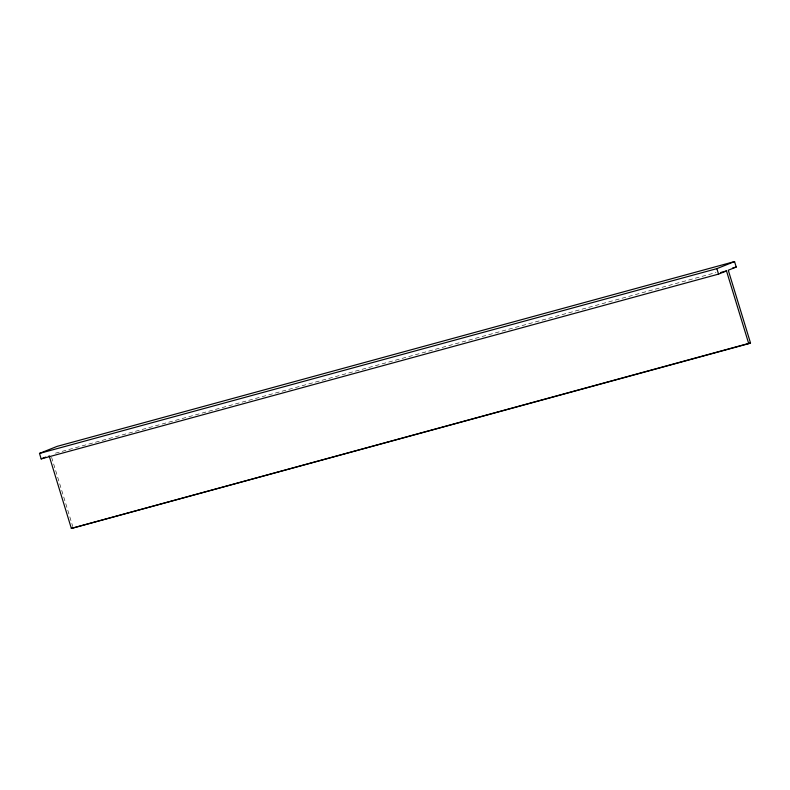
<?xml version="1.0" encoding="UTF-8"?>
<svg xmlns="http://www.w3.org/2000/svg" width="790" height="790" viewBox="0 0 790 790"><rect width="100%" height="100%" fill="white"/><g stroke="black" fill="none" stroke-linecap="round" stroke-linejoin="round"><path stroke-width="0.59" stroke-dasharray="3.95 2.96" d="M55.448 453.184L715.987 272.56M51.617 457.351L72.769 526.555"/><path stroke-width="1.19" d="M748.732 343.65L726.494 270.931L718.544 274.11L41.169 458.901L39.5 453.421L57.176 446.35L734.552 261.569L736.221 267.04L728.271 270.219L750.5 342.949L748.732 343.65L71.367 528.431L49.128 455.712M41.169 458.901L45.721 457.074M39.5 453.421L716.866 268.64L734.552 261.569M71.367 528.431L750.5 342.949M732.646 268.007L736.221 267.04M720.549 272.55L726.494 270.931M716.866 268.64L718.544 274.11"/></g></svg>
